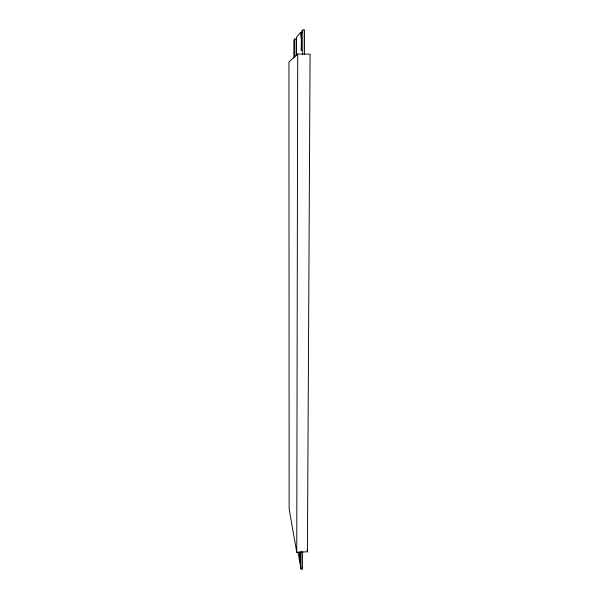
<?xml version="1.0" encoding="UTF-8"?>
<svg xmlns="http://www.w3.org/2000/svg" width="599" height="599" viewBox="0 0 599 599"><rect width="100%" height="100%" fill="white"/><g stroke="black" fill="none" stroke-linecap="round" stroke-linejoin="round"><path stroke-width="0.9" d="M293.862 58.133L293.877 40.081L294.828 39.002L296.423 39.025L296.4 55.677M294.805 56.583L294.828 39.002M296.55 55.018L296.58 37.003L300.548 32.503L302.27 32.526M296.745 552.285L297.703 54.03L310.072 54.15L307.422 551.776L296.745 552.285L289.145 509.008L288.928 61.892L297.703 54.03M299.837 552.345L299.807 562.274L298.025 552.323M300.077 551.851L300.047 563.614L301.012 569.05L302.525 568.975L302.592 551.582M301.012 569.05L301.072 551.657M302.72 54.329L302.794 29.95L304.569 29.972L304.479 54.344M302.794 29.95L301.634 31.268L301.304 50.758L301.334 40.245L300.548 32.503M307.062 549.979L307.422 551.776M302.196 567.163L302.525 568.975"/></g></svg>
